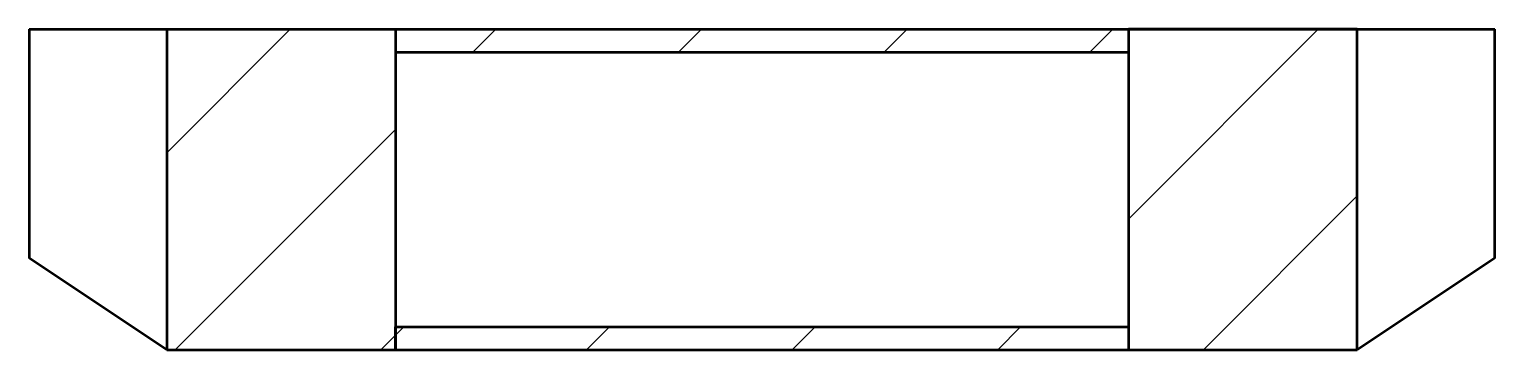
# Model space of a CAD drawing. Header units: millimetres. Extents: x 40.7 to 72.7, y 232.5 to 239.5.
import ezdxf

# ---------------------------------------------------------------- set-up
doc = ezdxf.new("R2010")
doc.units = ezdxf.units.MM
doc.header["$LTSCALE"] = 0.5
doc.layers.add('4-CIENKA CIĄGŁA', color=4, linetype='Continuous', lineweight=18)
doc.layers.add('41-GRUBA CIĄGŁA', color=41, linetype='Continuous', lineweight=50)

msp = doc.modelspace()

# ---------------------------------------------------------------- hatches: boundary and pattern name
at = {"layer": '4-CIENKA CIĄGŁA'}
h = msp.add_hatch(dxfattribs=at)
h.set_pattern_fill('ANSI31', color=256)
h.paths.add_polyline_path([(48.72, 239.493), (43.72, 239.493), (43.72, 232.493), (48.72, 232.493), (48.72, 232.993)])
h.paths.add_polyline_path([(64.72, 239.493), (48.72, 239.493), (48.72, 238.993), (64.72, 238.993)])
h.paths.add_polyline_path([(64.72, 232.993), (48.72, 232.993), (48.72, 232.493), (64.72, 232.493)])
h.paths.add_polyline_path([(69.72, 239.493), (64.72, 239.493), (64.72, 238.993), (64.72, 232.493), (69.72, 232.493)])

# ---------------------------------------------------------------- linework, layer by layer
at = {"layer": '41-GRUBA CIĄGŁA'}
for p, q in [((40.72, 239.493), (72.72, 239.493)), ((40.72, 239.493), (40.72, 234.493)), ((40.72, 239.493), (43.72, 239.493)), ((43.72, 239.493), (43.72, 232.493)), ((43.72, 239.493), (48.72, 239.493)), ((48.72, 239.493), (48.72, 232.493)), ((48.72, 239.493), (48.72, 238.993)), ((69.72, 239.493), (64.72, 239.493)), ((64.72, 239.493), (64.72, 232.493)), ((69.72, 232.493), (69.72, 239.493)), ((72.72, 234.493), (72.72, 239.493)), ((48.72, 238.993), (64.72, 238.993)), ((43.72, 232.493), (40.72, 234.493)), ((72.72, 234.493), (69.72, 232.493)), ((48.72, 232.493), (48.72, 232.993)), ((48.72, 232.993), (64.72, 232.993)), ((43.72, 232.493), (69.72, 232.493))]:
    msp.add_line(p, q, dxfattribs=at)

doc.saveas('drawing.dxf')
